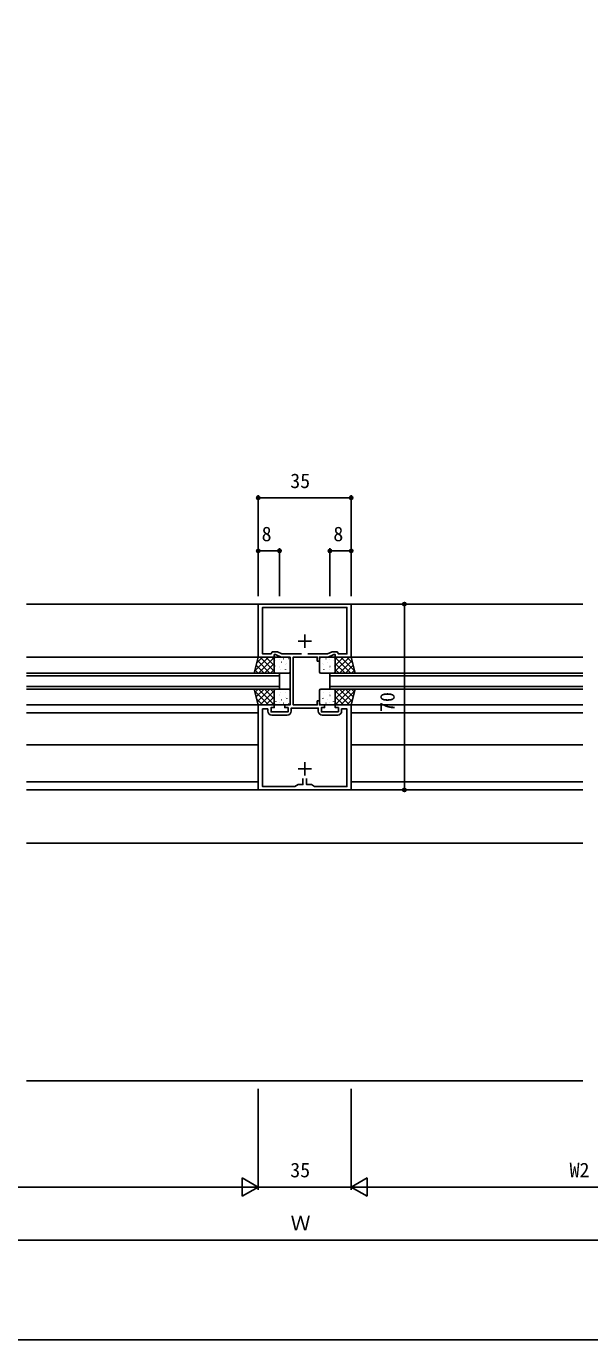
# Model space of a CAD drawing. Units: millimetres, scale not verified. Extents: x -437 to 438, y -681 to 678.
# Drawn here: x -141.6 to 70.5, y -681 to -186.5 of the extents above; entities that cross this region are included whole.
import ezdxf
from ezdxf.enums import TextEntityAlignment as Align

# ---------------------------------------------------------------- set-up
doc = ezdxf.new("R2010")
doc.units = ezdxf.units.MM
doc.header["$LTSCALE"] = 4
for name, color, linetype in [('0-2_YKK_11', 7, 'Continuous'), ('0-3_YKK_12', 2, 'Continuous'), ('0-4_YKK_13', 4, 'Continuous'), ('0-5_YKK_D', 6, 'Continuous'), ('0-6_YKK_ZWAK', 7, 'Continuous'), ('0-7_YSS_K', 3, 'Continuous')]:
    doc.layers.add(name, color=color, linetype=linetype)
doc.styles.add('ＭＳ ゴシック', font='')
doc.styles.get('ＭＳ ゴシック').set_extended_font_data('MS Gothic')

msp = doc.modelspace()

# ---------------------------------------------------------------- linework, layer by layer
at = {"layer": '0-2_YKK_11'}
for p, q in [((-39.3, -418), (-34.3, -418)), ((-36.8, -415.5), (-36.8, -420.5)), ((-49.2, -445.8), (-43.4, -445.8)), ((-30.2, -445.8), (-24.4, -445.8)), ((-36.8, -463.5), (-36.8, -468.5)), ((-39.3, -466), (-34.3, -466))]:
    msp.add_line(p, q, dxfattribs=at)
for points in [[(-19.3, -473.9), (-54.3, -473.9), (-54.3, -442), (-48.3, -442), (-48.3, -443), (-49.5, -443), (-49.5, -444.6), (-43.1, -444.6), (-43.1, -443), (-44.3, -443), (-44.3, -442), (-42.3, -442), (-42.3, -424), (-45.655, -424), (-47.8, -423), (-48.3, -423), (-48.3, -424), (-54.3, -424), (-54.3, -404.1), (-19.3, -404.1), (-19.3, -424), (-25.3, -424), (-25.3, -423), (-25.8, -423), (-27.945, -424), (-31.3, -424), (-31.3, -425.5), (-32.1, -425.5), (-32.1, -424), (-41.1, -424), (-41.1, -442), (-32.1, -442), (-32.1, -440.5), (-31.3, -440.5), (-31.3, -442), (-29.3, -442), (-29.3, -443), (-30.5, -443), (-30.5, -444.6), (-24.1, -444.6)], [(-35.6, -422.8), (-28.211, -422.8), (-26.495, -422), (-24.562, -422), (-24.1, -422.8), (-20.9, -422.8), (-20.9, -405.3), (-52.7, -405.3), (-52.7, -422.8), (-49.5, -422.8), (-49.038, -422), (-47.105, -422), (-45.389, -422.8), (-38, -422.8)], [(-37.5, -469.7), (-37.5, -472), (-39.3, -472), (-40.512, -472.7), (-52.7, -472.7), (-52.7, -443.5), (-50.7, -443.5), (-50.7, -444.3)], [(-41.9, -444.3), (-41.9, -443.2), (-31.7, -443.2), (-31.7, -444.3)], [(-22.9, -444.3), (-22.9, -443.5), (-20.9, -443.5), (-20.9, -472.7), (-33.088, -472.7), (-34.3, -472), (-36.1, -472), (-36.1, -469.7)], [(-24.1, -444.6), (-24.1, -443), (-25.3, -443), (-25.3, -442), (-19.3, -442), (-19.3, -473.9)]]:
    msp.add_lwpolyline(points, dxfattribs=at)
for centre, start, end in [((-49.2, -444.3), 180.00001, 269.99999), ((-43.4, -444.3), 270.00001, 359.99999), ((-30.2, -444.3), 180.00001, 269.99999), ((-24.4, -444.3), 270.00001, 359.99999)]:
    msp.add_arc(centre, 1.5, start, end, dxfattribs=at)
at = {"layer": '0-3_YKK_12'}
for p, q in [((-141.55, -404), (67.95, -404)), ((-141.55, -424), (-54.1, -424)), ((-19.5, -424), (67.95, -424)), ((-141.55, -430), (-46.3, -430)), ((-46.3, -430), (-46.3, -436)), ((-27.3, -430), (67.95, -430)), ((-27.3, -436), (-27.3, -430)), ((-46.3, -431), (-141.55, -431)), ((-141.55, -435), (-46.3, -435)), ((67.95, -431), (-27.3, -431)), ((-27.3, -435), (67.95, -435)), ((-46.3, -436), (-141.55, -436)), ((67.95, -436), (-27.3, -436)), ((-141.55, -442), (-54.1, -442)), ((-141.55, -445), (-54.3, -445)), ((-19.5, -442), (67.95, -442)), ((-19.3, -445), (67.95, -445)), ((-141.55, -457), (-54.3, -457)), ((-19.3, -457), (67.95, -457)), ((-141.55, -471), (-54.3, -471)), ((-141.55, -474), (67.95, -474)), ((-19.3, -471), (67.95, -471)), ((-141.55, -494), (67.95, -494))]:
    msp.add_line(p, q, dxfattribs=at)
at = {"layer": '0-4_YKK_13'}
for p, q in [((-55.584, -429.138), (-50.447, -424)), ((-54.836, -426.144), (-52.692, -424)), ((-54.616, -425.264), (-49.879, -430)), ((-54.202, -430), (-48.3, -424.098)), ((-53.634, -424), (-48.3, -429.335)), ((-51.389, -424), (-48.3, -427.089)), ((-49.144, -424), (-48.3, -424.844)), ((-48.3, -424.5), (-48.3, -429.5)), ((-42.8, -424), (-47.8, -424)), ((-47.679, -425.235), (-47.655, -425.279)), ((-46.223, -424.808), (-46.215, -424.815)), ((-44.808, -424.636), (-44.72, -424.683)), ((-42.864, -424.444), (-42.84, -424.488)), ((-42.3, -429.5), (-42.3, -424.5)), ((-31.3, -429.5), (-31.3, -424.5)), ((-30.8, -424), (-25.8, -424)), ((-30.736, -424.444), (-30.76, -424.488)), ((-28.792, -424.636), (-28.88, -424.683)), ((-27.377, -424.808), (-27.385, -424.815)), ((-25.921, -425.235), (-25.945, -425.279)), ((-19.966, -424), (-25.3, -429.335)), ((-22.211, -424), (-25.3, -427.089)), ((-24.456, -424), (-25.3, -424.844)), ((-19.398, -430), (-25.3, -424.098)), ((-25.3, -424.5), (-25.3, -429.5)), ((-18.984, -425.264), (-23.721, -430)), ((-18.016, -429.138), (-23.153, -424)), ((-18.764, -426.144), (-20.908, -424)), ((-55.514, -428.856), (-54.37, -430)), ((-55.065, -427.06), (-52.124, -430)), ((-51.957, -430), (-48.3, -426.343)), ((-49.712, -430), (-48.3, -428.588)), ((-48.205, -426.627), (-48.198, -426.634)), ((-48.112, -427.311), (-48.088, -427.355)), ((-47.8, -430), (-42.8, -430)), ((-46.654, -429.979), (-46.643, -430)), ((-46.333, -427.526), (-46.245, -427.573)), ((-46.222, -427.903), (-46.198, -427.947)), ((-46.038, -428.569), (-46.03, -428.576)), ((-45.488, -425.878), (-45.464, -425.922)), ((-44.03, -428.546), (-44.006, -428.59)), ((-44.018, -426.783), (-44.01, -426.79)), ((-43.598, -426.469), (-43.574, -426.513)), ((-25.8, -430), (-30.8, -430)), ((-30.002, -426.469), (-30.026, -426.513)), ((-29.57, -428.546), (-29.594, -428.59)), ((-29.582, -426.783), (-29.59, -426.79)), ((-28.112, -425.878), (-28.136, -425.922)), ((-27.562, -428.569), (-27.57, -428.576)), ((-27.378, -427.903), (-27.402, -427.947)), ((-27.267, -427.526), (-27.355, -427.573)), ((-26.946, -429.979), (-26.957, -430)), ((-25.488, -427.311), (-25.512, -427.355)), ((-25.395, -426.627), (-25.402, -426.634)), ((-21.643, -430), (-25.3, -426.343)), ((-23.888, -430), (-25.3, -428.588)), ((-18.535, -427.06), (-21.476, -430)), ((-18.086, -428.856), (-19.23, -430)), ((-55.584, -436.863), (-50.447, -442)), ((-55.514, -437.145), (-54.37, -436)), ((-55.065, -438.941), (-52.124, -436)), ((-54.836, -439.856), (-52.692, -442)), ((-54.616, -440.737), (-49.879, -436)), ((-54.202, -436), (-48.3, -441.902)), ((-53.634, -442), (-48.3, -436.666)), ((-51.957, -436), (-48.3, -439.657)), ((-51.389, -442), (-48.3, -438.911)), ((-49.712, -436), (-48.3, -437.412)), ((-48.3, -441.5), (-48.3, -436.5)), ((-48.205, -439.373), (-48.198, -439.366)), ((-48.112, -438.689), (-48.088, -438.645)), ((-47.8, -436), (-42.8, -436)), ((-46.654, -436.021), (-46.643, -436)), ((-46.333, -438.475), (-46.245, -438.428)), ((-46.222, -438.098), (-46.198, -438.054)), ((-46.038, -437.431), (-46.03, -437.425)), ((-45.488, -440.123), (-45.464, -440.079)), ((-44.03, -437.455), (-44.006, -437.411)), ((-44.018, -439.217), (-44.01, -439.211)), ((-43.598, -439.531), (-43.574, -439.487)), ((-42.3, -436.5), (-42.3, -441.5)), ((-31.3, -436.5), (-31.3, -441.5)), ((-25.8, -436), (-30.8, -436)), ((-30.002, -439.531), (-30.026, -439.487)), ((-29.57, -437.455), (-29.594, -437.411)), ((-29.582, -439.217), (-29.59, -439.211)), ((-28.112, -440.123), (-28.136, -440.079)), ((-27.562, -437.431), (-27.57, -437.425)), ((-27.378, -438.098), (-27.402, -438.054)), ((-27.267, -438.475), (-27.355, -438.428)), ((-26.946, -436.021), (-26.957, -436)), ((-25.488, -438.689), (-25.512, -438.645)), ((-25.395, -439.373), (-25.402, -439.366)), ((-19.398, -436), (-25.3, -441.902)), ((-21.643, -436), (-25.3, -439.657)), ((-23.888, -436), (-25.3, -437.412)), ((-25.3, -441.5), (-25.3, -436.5)), ((-19.966, -442), (-25.3, -436.666)), ((-22.211, -442), (-25.3, -438.911)), ((-18.984, -440.737), (-23.721, -436)), ((-18.016, -436.863), (-23.153, -442)), ((-18.535, -438.941), (-21.476, -436)), ((-18.764, -439.856), (-20.908, -442)), ((-18.086, -437.145), (-19.23, -436)), ((-49.144, -442), (-48.3, -441.156)), ((-42.8, -442), (-47.8, -442)), ((-47.679, -440.766), (-47.655, -440.722)), ((-46.223, -441.192), (-46.215, -441.186)), ((-44.808, -441.364), (-44.72, -441.317)), ((-42.864, -441.556), (-42.84, -441.512)), ((-30.8, -442), (-25.8, -442)), ((-30.736, -441.556), (-30.76, -441.512)), ((-28.792, -441.364), (-28.88, -441.317)), ((-27.377, -441.192), (-27.385, -441.186)), ((-25.921, -440.766), (-25.945, -440.722)), ((-24.456, -442), (-25.3, -441.156))]:
    msp.add_line(p, q, dxfattribs=at)
for points in [[(-55.8, -430), (-54.3, -424), (-48.3, -424), (-48.3, -430)], [(-17.8, -430), (-19.3, -424), (-25.3, -424), (-25.3, -430)], [(-55.8, -436), (-54.3, -442), (-48.3, -442), (-48.3, -436)], [(-17.8, -436), (-19.3, -442), (-25.3, -442), (-25.3, -436)]]:
    msp.add_lwpolyline(points, close=True, dxfattribs=at)
for centre, start, end in [((-47.8, -424.5), 90, 180), ((-42.8, -424.5), 0, 90), ((-30.8, -424.5), 90, 180), ((-25.8, -424.5), 0, 90), ((-47.8, -429.5), 180, 270), ((-42.8, -429.5), 270, 0), ((-30.8, -429.5), 180, 270), ((-25.8, -429.5), 270, 0), ((-47.8, -436.5), 90, 180), ((-42.8, -436.5), 0, 90), ((-30.8, -436.5), 90, 180), ((-25.8, -436.5), 0, 90), ((-47.8, -441.5), 180, 270), ((-42.8, -441.5), 270, 0), ((-30.8, -441.5), 180, 270), ((-25.8, -441.5), 270, 0)]:
    msp.add_arc(centre, 0.5, start, end, dxfattribs=at)
at = {"layer": '0-5_YKK_D'}
for p, q in [((-54.3, -401), (-54.3, -363)), ((-19.3, -364), (-54.3, -364)), ((-19.3, -401), (-19.3, -363)), ((-54.3, -401), (-54.3, -383)), ((-46.3, -384), (-54.3, -384)), ((-46.3, -401), (-46.3, -383)), ((-27.3, -401), (-27.3, -383)), ((-27.3, -384), (-19.3, -384)), ((-19.3, -401), (-19.3, -383)), ((0.7, -404), (0.7, -474)), ((-54.3, -586.5), (-54.3, -624.5)), ((-54.3, -586.5), (-54.3, -624.5)), ((-19.3, -586.5), (-19.3, -624.5)), ((-19.3, -586.5), (-19.3, -624.5)), ((-54.3, -623.5), (-60.362, -620)), ((-60.362, -620), (-60.362, -627)), ((-19.3, -623.5), (-13.238, -620)), ((-13.238, -627), (-13.238, -620)), ((-61.3, -623.5), (-224.8, -623.5)), ((-54.3, -623.5), (-66.424, -623.5)), ((-54.3, -623.5), (-60.362, -627)), ((-54.3, -623.5), (-19.3, -623.5)), ((-19.3, -623.5), (-13.238, -627)), ((-19.3, -623.5), (-7.176, -623.5)), ((-12.3, -623.5), (151.2, -623.5)), ((-224.8, -643.5), (151.2, -643.5))]:
    msp.add_line(p, q, dxfattribs=at)
for centre in [(-54.3, -364), (-19.3, -364), (-54.3, -384), (-46.3, -384), (-27.3, -384), (-19.3, -384), (0.7, -404), (0.7, -474)]:
    msp.add_circle(centre, 0.637, dxfattribs=at)
at = {"layer": '0-6_YKK_ZWAK'}
msp.add_lwpolyline([(-436.8, -681), (438.2, -681), (438.2, 644)], dxfattribs=at)
at = {"layer": '0-7_YSS_K'}
msp.add_line((67.95, -583.5), (-141.55, -583.5), dxfattribs=at)

# ---------------------------------------------------------------- texts
at = {"layer": '0-5_YKK_D', "style": 'ＭＳ ゴシック'}
for s, p in [('35', (-42.255, -362)), ('8', (-53.027, -382)), ('8', (-26.027, -382)), ('35', (-42.255, -621.5)), ('W2', (62.909, -621.5)), ('Ｗ', (-42.127, -641.5))]:
    msp.add_text(s, height=5.499, dxfattribs=at).set_placement(p, align=Align.BOTTOM_LEFT)
msp.add_text('70', height=5.499, rotation=90, dxfattribs=at).set_placement((-1.3, -444.625), align=Align.BOTTOM_LEFT)

doc.saveas('drawing.dxf')
